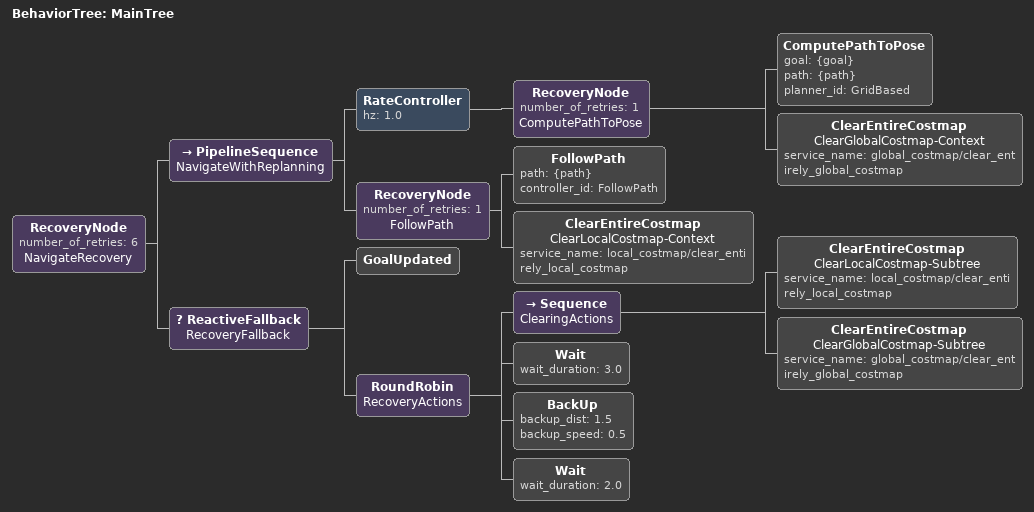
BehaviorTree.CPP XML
<root BTCPP_format="4" main_tree_to_execute="MainTree">
  <BehaviorTree ID="MainTree">
    <RecoveryNode number_of_retries="6" name="NavigateRecovery">

      <PipelineSequence name="NavigateWithReplanning">
        <RateController hz="1.0">
          <RecoveryNode number_of_retries="1" name="ComputePathToPose">
            <ComputePathToPose goal="{goal}" path="{path}" planner_id="GridBased"/>
            <ClearEntireCostmap name="ClearGlobalCostmap-Context" service_name="global_costmap/clear_entirely_global_costmap"/>
          </RecoveryNode>
        </RateController>
        <RecoveryNode number_of_retries="1" name="FollowPath">
          <FollowPath path="{path}" controller_id="FollowPath"/>
          <ClearEntireCostmap name="ClearLocalCostmap-Context" service_name="local_costmap/clear_entirely_local_costmap"/>
        </RecoveryNode>
      </PipelineSequence>

      <ReactiveFallback name="RecoveryFallback">
        <GoalUpdated/>
        <RoundRobin name="RecoveryActions">
          <Sequence name="ClearingActions">
            <ClearEntireCostmap name="ClearLocalCostmap-Subtree" service_name="local_costmap/clear_entirely_local_costmap"/>
            <ClearEntireCostmap name="ClearGlobalCostmap-Subtree" service_name="global_costmap/clear_entirely_global_costmap"/>
          </Sequence>
          <Wait wait_duration="3.0"/>
          <BackUp backup_dist="1.5" backup_speed="0.5"/>
          <Wait wait_duration="2.0"/>
        </RoundRobin>
      </ReactiveFallback>

    </RecoveryNode>
  </BehaviorTree>
</root>
